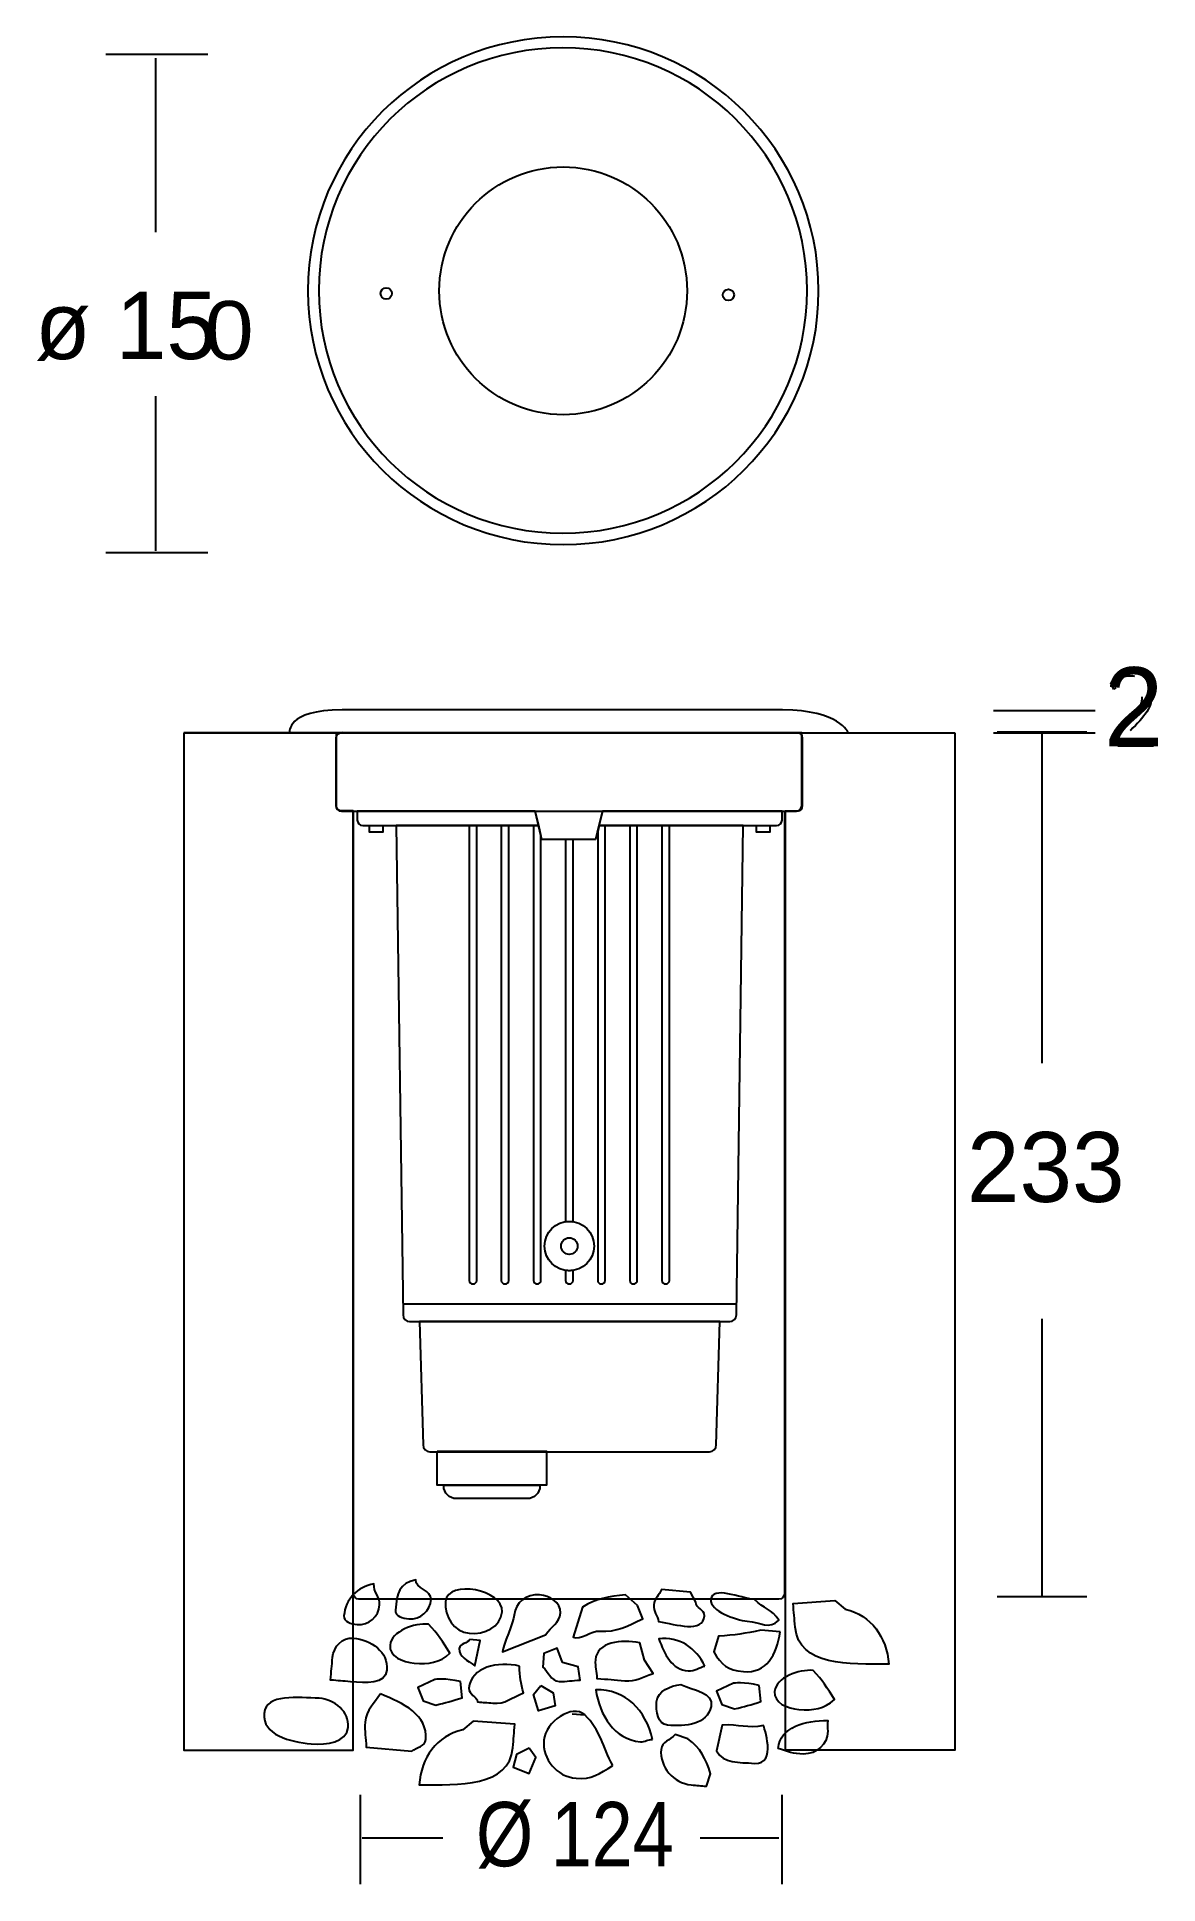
# Model space of a CAD drawing. Extents: x 27 to 134, y 89 to 265.
import ezdxf

# ---------------------------------------------------------------- set-up
doc = ezdxf.new("R2010")
doc.units = 0
doc.linetypes.add('AI9-LType1', pattern=[6.742514, 3.371257, -3.371257])
doc.layers.add('LIVELLO_1', color=160, linetype='Continuous')
doc.styles.add('STD', font='txt')

# ---------------------------------------------------------------- blocks, each defined once
blk = doc.blocks.new('AI9-BLK3')
at = {"layer": 'LIVELLO_1', "color": 7}
for points in [[(-36.59, 47.82), (-36.59, 47.82), (-21.61, 47.82), (-21.61, 47.82), (-21.89, 47.82), (-22.12, 47.6), (-22.12, 47.32), (-22.12, 47.32), (-22.12, 40.89), (-22.12, 40.89), (-22.12, 40.61), (-21.89, 40.38), (-21.61, 40.38), (-21.61, 40.38), (-20.49, 40.38), (-20.49, 40.38), (-20.49, 40.38), (-20.49, -48.88), (-20.49, -48.88), (-20.49, -48.88), (-36.59, -48.88), (-36.59, -48.88), (-36.59, -48.88), (-36.59, 47.82), (-36.59, 47.82)], [(36.68, 47.82), (36.68, 47.82), (21.7, 47.82), (21.7, 47.82), (21.98, 47.82), (22.21, 47.6), (22.21, 47.32), (22.21, 47.32), (22.21, 40.89), (22.21, 40.89), (22.21, 40.61), (21.98, 40.38), (21.7, 40.38), (21.7, 40.38), (20.58, 40.38), (20.58, 40.38), (20.58, 40.38), (20.58, -48.88), (20.58, -48.88), (20.58, -48.88), (36.68, -48.88), (36.68, -48.88), (36.68, -48.88), (36.68, 47.82), (36.68, 47.82)]]:
    blk.add_open_spline(points, degree=3, knots=[0, 0, 0, 0, 1, 1, 1, 2, 2, 2, 3, 3, 3, 4, 4, 4, 5, 5, 5, 6, 6, 6, 7, 7, 7, 8, 8, 8, 8], dxfattribs=at)
blk = doc.blocks.new('AI9-BLK2')
at = {"layer": 'LIVELLO_1', "color": 7}
blk.add_line((-0.42, -2.93), (0.79, -3.03), dxfattribs=at)
for points in [[(-3.38, -0.23), (-2.22, -0.94), (-2.02, -2.18), (-3.6, -2.65), (-4.07, -1.09)], [(-4.48, -6.18), (-5.7, -6.79), (-6.01, -8), (-4.48, -8.61), (-3.87, -7.09)]]:
    blk.add_lwpolyline(points, close=True, dxfattribs=at)
for points, knots in [([(-18.7, 7.42), (-18.8, 6.31), (-19.72, 5.46), (-20.83, 5.56), (-21.4, 5.61), (-22.14, 5.81), (-22.09, 6.38), (-21.95, 8.01), (-20.83, 9.11), (-19.24, 9.42), (-19.31, 8.62), (-18.63, 8.21), (-18.7, 7.42)], [0, 0, 0, 0, 1, 1, 1, 2, 2, 2, 3, 3, 3, 4, 4, 4, 4]), ([(-13.81, 7.95), (-13.9, 6.85), (-14.83, 6), (-15.93, 6.1), (-16.51, 6.15), (-17.25, 6.34), (-17.2, 6.92), (-17.06, 8.55), (-16.86, 9.49), (-15.27, 9.8), (-15.34, 9.01), (-13.74, 8.75), (-13.81, 7.95)], [0, 0, 0, 0, 1, 1, 1, 2, 2, 2, 3, 3, 3, 4, 4, 4, 4]), ([(-7.07, 6.75), (-7.2, 5.3), (-8.73, 4.59), (-10.19, 4.72), (-11.66, 4.85), (-12.56, 6.3), (-12.43, 7.75), (-12.24, 9.87), (-6.88, 8.87), (-7.07, 6.75)], [0, 0, 0, 0, 1, 1, 1, 2, 2, 2, 3, 3, 3, 3]), ([(11.35, 7.68), (11.3, 7.07), (12.21, 6.99), (12.16, 6.39), (12.01, 4.72), (9.48, 5.55), (7.81, 5.85), (7.71, 6.39), (7.28, 6.81), (7.34, 7.42), (7.39, 8.02), (7.88, 8.36), (8.08, 8.88), (8.08, 8.88), (10.82, 8.64), (10.82, 8.64), (10.82, 8.64), (11.35, 7.68), (11.35, 7.68)], [0, 0, 0, 0, 1, 1, 1, 2, 2, 2, 3, 3, 3, 4, 4, 4, 5, 5, 5, 6, 6, 6, 6]), ([(16.91, 7.94), (17.81, 7.02), (18.54, 7.05), (19.24, 5.97), (18.27, 5.03), (17.59, 5.76), (16.22, 5.88), (15.11, 5.98), (12.67, 6.84), (12.77, 7.94), (12.88, 9.26), (15.58, 8.06), (16.91, 7.94)], [0, 0, 0, 0, 1, 1, 1, 2, 2, 2, 3, 3, 3, 4, 4, 4, 4]), ([(-1.52, 6.67), (-1.61, 5.68), (-2.4, 5.37), (-2.93, 4.58), (-2.93, 4.58), (-7.02, 2.97), (-7.02, 2.97), (-6.97, 3.57), (-5.97, 5.84), (-5.92, 6.44), (-5.81, 7.65), (-4.74, 8.47), (-3.52, 8.37), (-2.53, 8.28), (-1.44, 7.65), (-1.52, 6.67)], [0, 0, 0, 0, 1, 1, 1, 2, 2, 2, 3, 3, 3, 4, 4, 4, 5, 5, 5, 5]), ([(5.8, 7.36), (5.8, 7.36), (6.31, 6.1), (6.31, 6.1), (4.87, 5.46), (3.81, 4.79), (2.21, 4.93), (1.45, 4.99), (0.35, 4.05), (-0.32, 4.34), (-0.32, 4.34), (0.57, 7.21), (0.57, 7.21), (1.87, 8.01), (3.11, 8.21), (4.66, 8.38), (4.66, 8.38), (5.8, 7.36), (5.8, 7.36)], [0, 0, 0, 0, 1, 1, 1, 2, 2, 2, 3, 3, 3, 4, 4, 4, 5, 5, 5, 6, 6, 6, 6]), ([(24.54, 7.83), (24.54, 7.83), (20.58, 7.56), (20.58, 7.56), (20.65, 6.65), (20.7, 6.2), (20.78, 5.29), (21.1, 1.58), (25.92, 1.77), (29.68, 1.79), (29.45, 4.37), (28.04, 6.46), (25.54, 7), (25.54, 7), (24.54, 7.83), (24.54, 7.83)], [0, 0, 0, 0, 1, 1, 1, 2, 2, 2, 3, 3, 3, 4, 4, 4, 5, 5, 5, 5]), ([(-14.06, 5.59), (-13.16, 4.67), (-12.73, 3.92), (-12.02, 2.84), (-13, 1.9), (-14.04, 1.77), (-15.41, 1.89), (-16.52, 1.99), (-17.81, 2.5), (-17.71, 3.6), (-17.6, 4.92), (-15.39, 5.71), (-14.06, 5.59)], [0, 0, 0, 0, 1, 1, 1, 2, 2, 2, 3, 3, 3, 4, 4, 4, 4]), ([(-21.23, 4.26), (-22.25, 4.35), (-23.08, 3.45), (-23.17, 2.44), (-23.25, 1.6), (-23.29, 1.11), (-23.36, 0.28), (-22.61, 0.21), (-22.21, 0.18), (-21.46, 0.11), (-20.04, -0.01), (-18.14, -0.18), (-18.01, 1.23), (-17.86, 2.95), (-19.5, 4.11), (-21.23, 4.26)], [0, 0, 0, 0, 1, 1, 1, 2, 2, 2, 3, 3, 3, 4, 4, 4, 5, 5, 5, 5]), ([(-10.14, 4.12), (-10.14, 4.12), (-9.15, 4.03), (-9.15, 4.03), (-9.15, 4.03), (-9.67, 1.64), (-9.67, 1.64), (-10.31, 2.15), (-11.21, 2.46), (-11.13, 3.29), (-11.09, 3.75), (-10.33, 3.75), (-10.14, 4.12)], [0, 0, 0, 0, 1, 1, 1, 2, 2, 2, 3, 3, 3, 4, 4, 4, 4]), ([(6.48, 2.18), (6.48, 2.18), (7.28, 0.89), (7.28, 0.89), (6.26, 0.6), (5.68, 0.11), (4.61, 0.2), (3.55, 0.3), (3.02, 0.34), (1.95, 0.44), (1.94, 1.12), (1.74, 1.52), (1.8, 2.2), (1.95, 3.94), (4.27, 4.12), (6.01, 3.82), (6.01, 3.82), (6.48, 2.18), (6.48, 2.18)], [0, 0, 0, 0, 1, 1, 1, 2, 2, 2, 3, 3, 3, 4, 4, 4, 5, 5, 5, 6, 6, 6, 6]), ([(12.2, 1.61), (11.65, 1.5), (11.23, 1.08), (10.62, 1.14), (9.02, 1.28), (8.38, 2.7), (7.82, 4.2), (9.76, 4.42), (11.35, 3.36), (12.2, 1.61)], [0, 0, 0, 0, 1, 1, 1, 2, 2, 2, 3, 3, 3, 3]), ([(19.35, 4.86), (19.01, 2.68), (18.08, 0.89), (15.87, 1.08), (14.35, 1.21), (13.78, 1.69), (13.05, 2.97), (13.05, 2.97), (13.48, 4.46), (13.48, 4.46), (15.11, 4.54), (15.96, 4.7), (17.52, 5.02), (17.52, 5.02), (19.35, 4.86), (19.35, 4.86)], [0, 0, 0, 0, 1, 1, 1, 2, 2, 2, 3, 3, 3, 4, 4, 4, 5, 5, 5, 5]), ([(-5.42, 1.6), (-5.43, 0.6), (-5.26, -0.02), (-5.03, -0.95), (-6.22, -1.39), (-6.74, -2.03), (-7.95, -1.92), (-8.49, -1.87), (-8.87, -1.84), (-9.4, -1.8), (-9.43, -1.26), (-10.26, -1.11), (-10.21, -0.5), (-10.03, 1.54), (-7.45, 2.08), (-5.42, 1.6)], [0, 0, 0, 0, 1, 1, 1, 2, 2, 2, 3, 3, 3, 4, 4, 4, 5, 5, 5, 5]), ([(-1.33, 1.96), (-1.33, 1.96), (0.16, 1.52), (0.16, 1.52), (0.16, 1.52), (0.36, 0.28), (0.36, 0.28), (-0.41, 0.27), (-0.89, 0.09), (-1.65, 0.15), (-2.48, 0.23), (-2.64, 1.08), (-3.21, 1.51), (-3.21, 1.51), (-3.1, 2.8), (-3.1, 2.8), (-3.1, 2.8), (-1.83, 3.3), (-1.83, 3.3), (-1.83, 3.3), (-1.33, 1.96), (-1.33, 1.96)], [0, 0, 0, 0, 1, 1, 1, 2, 2, 2, 3, 3, 3, 4, 4, 4, 5, 5, 5, 6, 6, 6, 7, 7, 7, 7]), ([(-11.02, 0.13), (-11.02, 0.13), (-10.85, -1.41), (-10.85, -1.41), (-11.8, -1.71), (-12.43, -1.88), (-13.37, -2.11), (-13.37, -2.11), (-14.56, -1.7), (-14.56, -1.7), (-14.56, -1.7), (-15.06, -0.43), (-15.06, -0.43), (-15.06, -0.43), (-13.46, 0.34), (-13.46, 0.34), (-13.46, 0.34), (-12.45, 0.48), (-11.02, 0.13)], [0, 0, 0, 0, 1, 1, 1, 2, 2, 2, 3, 3, 3, 4, 4, 4, 5, 5, 5, 6, 6, 6, 6]), ([(17.35, -0.23), (17.35, -0.23), (17.52, -1.77), (17.52, -1.77), (16.57, -2.07), (15.95, -2.24), (15.01, -2.47), (15.01, -2.47), (13.81, -2.06), (13.81, -2.06), (13.81, -2.06), (13.31, -0.79), (13.31, -0.79), (13.31, -0.79), (14.92, -0.02), (14.92, -0.02), (14.92, -0.02), (15.92, 0.12), (17.35, -0.23)], [0, 0, 0, 0, 1, 1, 1, 2, 2, 2, 3, 3, 3, 4, 4, 4, 5, 5, 5, 6, 6, 6, 6]), ([(22.48, 1.19), (23.39, 0.27), (23.81, -0.48), (24.52, -1.56), (23.54, -2.49), (22.51, -2.62), (21.13, -2.51), (20.02, -2.41), (18.73, -1.9), (18.83, -0.8), (18.94, 0.52), (21.15, 1.31), (22.48, 1.19)], [0, 0, 0, 0, 1, 1, 1, 2, 2, 2, 3, 3, 3, 4, 4, 4, 4]), ([(-24.45, -1.45), (-22.95, -1.58), (-21.57, -2.72), (-21.7, -4.22), (-21.83, -5.67), (-23.73, -5.9), (-25.19, -5.78), (-27.23, -5.6), (-29.85, -4.93), (-29.67, -2.9), (-29.5, -0.96), (-26.41, -1.41), (-24.45, -1.45)], [0, 0, 0, 0, 1, 1, 1, 2, 2, 2, 3, 3, 3, 4, 4, 4, 4]), ([(-18.62, -1.04), (-16.47, -1.91), (-14.11, -3.03), (-14.32, -5.38), (-14.38, -6.06), (-15.15, -6.07), (-15.65, -6.48), (-15.65, -6.48), (-19.98, -6.11), (-19.98, -6.11), (-19.98, -5.19), (-20.16, -4.64), (-20.08, -3.73), (-19.98, -2.52), (-19.24, -1.98), (-18.62, -1.04)], [0, 0, 0, 0, 1, 1, 1, 2, 2, 2, 3, 3, 3, 4, 4, 4, 5, 5, 5, 5]), ([(7.24, -5.38), (6.78, -5.34), (6.53, -5.62), (6.07, -5.58), (3.56, -5.36), (2.22, -3.11), (1.83, -0.64), (4.67, -0.58), (6.57, -2.57), (7.24, -5.38)], [0, 0, 0, 0, 1, 1, 1, 2, 2, 2, 3, 3, 3, 3]), ([(9.91, -0.15), (8.9, -0.29), (7.71, -0.72), (7.62, -1.78), (7.54, -2.69), (7.74, -3.93), (8.65, -4.01), (10.4, -4.16), (12.41, -3.95), (12.79, -2.23), (13.07, -0.88), (11.09, -0.71), (9.91, -0.15)], [0, 0, 0, 0, 1, 1, 1, 2, 2, 2, 3, 3, 3, 4, 4, 4, 4]), ([(3.44, -7.84), (2.22, -8.65), (1.4, -9.19), (-0.04, -9.06), (-1.87, -8.9), (-3.26, -7.26), (-3.1, -5.44), (-2.95, -3.7), (-0.41, -1.94), (0.79, -3.03), (2.28, -4.46), (2.45, -6), (3.44, -7.84)], [0, 0, 0, 0, 1, 1, 1, 2, 2, 2, 3, 3, 3, 4, 4, 4, 4]), ([(-9.82, -3.64), (-9.82, -3.64), (-5.85, -3.9), (-5.85, -3.9), (-5.93, -4.81), (-5.97, -5.27), (-6.05, -6.17), (-6.38, -9.88), (-11.2, -9.69), (-14.95, -9.67), (-14.73, -7.1), (-13.32, -5.01), (-10.81, -4.46), (-10.81, -4.46), (-9.82, -3.64), (-9.82, -3.64)], [0, 0, 0, 0, 1, 1, 1, 2, 2, 2, 3, 3, 3, 4, 4, 4, 5, 5, 5, 5]), ([(10.59, -5.31), (11.81, -6.18), (12.26, -7.21), (12.75, -8.62), (12.75, -8.62), (12.34, -9.81), (12.34, -9.81), (11.8, -9.76), (11.42, -9.73), (10.89, -9.68), (9.22, -9.54), (7.9, -7.97), (8.04, -6.31), (8.11, -5.55), (8.89, -5.46), (9.39, -4.9), (9.39, -4.9), (10.59, -5.31), (10.59, -5.31)], [0, 0, 0, 0, 1, 1, 1, 2, 2, 2, 3, 3, 3, 4, 4, 4, 5, 5, 5, 6, 6, 6, 6]), ([(16.91, -7.64), (15.39, -7.51), (14.02, -7.72), (13.29, -6.44), (13.29, -6.44), (13.84, -4), (13.84, -4), (15.46, -3.91), (16.21, -4.36), (17.77, -4.04), (17.77, -4.04), (19.12, -7.83), (16.91, -7.64)], [0, 0, 0, 0, 1, 1, 1, 2, 2, 2, 3, 3, 3, 4, 4, 4, 4]), ([(19.16, -6.23), (20.05, -6.49), (20.62, -6.76), (21.56, -6.76), (22.8, -6.76), (23.87, -5.83), (23.87, -4.59), (23.87, -4.19), (23.83, -3.97), (23.87, -3.57), (21.78, -3.57), (19.33, -4.15), (19.16, -6.23)], [0, 0, 0, 0, 1, 1, 1, 2, 2, 2, 3, 3, 3, 4, 4, 4, 4])]:
    blk.add_open_spline(points, degree=3, knots=knots, dxfattribs=at)
blk = doc.blocks.new('AI9-BLK1')
at = {"layer": 'LIVELLO_1', "color": 7}
for p, q in [((-36.98, 86.41), (-46.68, 86.41)), ((-41.96, 86.06), (-41.96, 69.51)), ((-41.96, 53.93), (-41.96, 39.23)), ((-36.97, 39.04), (-46.67, 39.04)), ((37.66, 24.07), (47.31, 24.07)), ((-39.27, 21.95), (33.99, 21.95)), ((37.66, 21.95), (47.31, 21.95)), ((38, 22.02), (46.54, 22.02)), ((42.27, 22.02), (42.27, -9.47)), ((-18.43, -32.33), (13.19, -32.33)), ((42.27, -33.75), (42.27, -60.15)), ((38, -60.15), (46.54, -60.15)), ((-22.48, -87.47), (-22.48, -78.98)), ((17.58, -87.47), (17.58, -78.98)), ((-14.65, -83.1), (-22.32, -83.1)), ((17.28, -83.1), (9.78, -83.1))]:
    blk.add_line(p, q, dxfattribs=at)
for points in [[(-5.88, 14.49), (0.5, 14.49), (-0.14, 11.79), (-5.24, 11.79)], [(-21.63, 13.13), (-20.36, 13.13), (-20.36, 12.49), (-21.63, 12.49)], [(15.15, 13.13), (16.42, 13.13), (16.42, 12.49), (15.15, 12.49)], [(-15.18, -46.33), (-4.82, -46.33), (-4.82, -49.56), (-15.18, -49.56)]]:
    blk.add_lwpolyline(points, close=True, dxfattribs=at)
for centre, radius in [((-3.22, 63.94), 11.77), ((-20.03, 63.69), 0.539), ((12.47, 63.55), 0.538), ((-2.64, -26.84), 2.35), ((-2.64, -26.84), 0.785)]:
    blk.add_circle(centre, radius, dxfattribs=at)
for points, knots in [([(-3.22, 88.07), (10.18, 88.07), (21.05, 77.27), (21.05, 63.94), (21.05, 50.62), (10.18, 39.82), (-3.22, 39.82), (-16.62, 39.82), (-27.48, 50.62), (-27.48, 63.94), (-27.48, 77.27), (-16.62, 88.07), (-3.22, 88.07)], [0, 0, 0, 0, 1, 1, 1, 2, 2, 2, 3, 3, 3, 4, 4, 4, 4]), ([(-3.25, 87.03), (9.56, 87.03), (19.95, 76.7), (19.95, 63.97), (19.95, 51.23), (9.56, 40.91), (-3.25, 40.91), (-16.06, 40.91), (-26.44, 51.23), (-26.44, 63.97), (-26.44, 76.7), (-16.06, 87.03), (-3.25, 87.03)], [0, 0, 0, 0, 1, 1, 1, 2, 2, 2, 3, 3, 3, 4, 4, 4, 4]), ([(-24.23, 22.01), (-24.23, 22.01), (-24.23, 21.95), (-24.23, 21.95), (-24.23, 21.95), (-29.21, 21.95), (-29.21, 21.95), (-29.21, 21.95), (-29.59, 24.11), (-24.23, 24.11), (-24.23, 24.11), (17.63, 24.11), (17.63, 24.11), (22.99, 24.11), (23.86, 21.95), (23.86, 21.95), (23.86, 21.95), (-24.23, 22.01), (-24.23, 22.01)], [0, 0, 0, 0, 1, 1, 1, 2, 2, 2, 3, 3, 3, 4, 4, 4, 5, 5, 5, 6, 6, 6, 6]), ([(19.44, 21.95), (19.44, 21.95), (19.44, 14.99), (19.44, 14.99), (19.44, 14.71), (19.21, 14.49), (18.93, 14.49), (18.93, 14.49), (-24.29, 14.49), (-24.29, 14.49), (-24.58, 14.49), (-24.8, 14.71), (-24.8, 14.99), (-24.8, 14.99), (-24.8, 21.95), (-24.8, 21.95), (-24.8, 21.95), (19.44, 21.95), (19.44, 21.95)], [0, 0, 0, 0, 1, 1, 1, 2, 2, 2, 3, 3, 3, 4, 4, 4, 5, 5, 5, 6, 6, 6, 6]), ([(17.79, 14.49), (17.79, 14.49), (17.79, -59.89), (17.79, -59.89), (17.79, -60.17), (17.56, -60.39), (17.28, -60.39), (17.28, -60.39), (-22.64, -60.39), (-22.64, -60.39), (-22.92, -60.39), (-23.15, -60.17), (-23.15, -59.89), (-23.15, -59.89), (-23.15, 14.49), (-23.15, 14.49)], [0, 0, 0, 0, 1, 1, 1, 2, 2, 2, 3, 3, 3, 4, 4, 4, 5, 5, 5, 5]), ([(-22.27, 13.13), (-22.55, 13.13), (-22.78, 13.35), (-22.78, 13.63), (-22.78, 13.63), (-22.78, 14.49), (-22.78, 14.49), (-22.78, 14.49), (-5.88, 14.49), (-5.88, 14.49), (-5.88, 14.49), (-5.55, 13.13), (-5.55, 13.13), (-5.55, 13.13), (-22.27, 13.13), (-22.27, 13.13)], [0, 0, 0, 0, 1, 1, 1, 2, 2, 2, 3, 3, 3, 4, 4, 4, 5, 5, 5, 5]), ([(0.5, 14.49), (0.5, 14.49), (17.57, 14.49), (17.57, 14.49), (17.57, 14.49), (17.57, 13.63), (17.57, 13.63), (17.57, 13.35), (17.34, 13.13), (17.06, 13.13), (17.06, 13.13), (0.18, 13.13), (0.18, 13.13), (0.18, 13.13), (0.5, 14.49), (0.5, 14.49)], [0, 0, 0, 0, 1, 1, 1, 2, 2, 2, 3, 3, 3, 4, 4, 4, 5, 5, 5, 5]), ([(6.87, 13.13), (6.87, 13.13), (13.87, 13.13), (13.87, 13.13), (13.87, 13.13), (13.23, -33.38), (13.23, -33.38), (13.23, -33.73), (12.95, -34.01), (12.6, -34.01), (12.6, -34.01), (-17.81, -34.01), (-17.81, -34.01), (-18.16, -34.01), (-18.44, -33.73), (-18.44, -33.38), (-18.44, -33.38), (-19.08, 13.13), (-19.08, 13.13), (-19.08, 13.13), (-12.15, 13.13), (-12.15, 13.13), (-12.15, 13.13), (-5.55, 13.13), (-5.55, 13.13), (-5.55, 13.13), (-5.24, 11.79), (-5.24, 11.79), (-5.24, 11.79), (-0.14, 11.79), (-0.14, 11.79), (-0.14, 11.79), (0.18, 13.13), (0.18, 13.13), (0.18, 13.13), (6.87, 13.13), (6.87, 13.13)], [0, 0, 0, 0, 1, 1, 1, 2, 2, 2, 3, 3, 3, 4, 4, 4, 5, 5, 5, 6, 6, 6, 7, 7, 7, 8, 8, 8, 9, 9, 9, 10, 10, 10, 11, 11, 11, 12, 12, 12, 12]), ([(-11.44, 13.13), (-11.44, 13.13), (-11.44, -30.1), (-11.44, -30.1), (-11.44, -30.29), (-11.59, -30.44), (-11.8, -30.44), (-11.99, -30.44), (-12.15, -30.29), (-12.15, -30.1), (-12.15, -30.1), (-12.15, 13.13), (-12.15, 13.13), (-12.15, 13.13), (-11.44, 13.13), (-11.44, 13.13)], [0, 0, 0, 0, 1, 1, 1, 2, 2, 2, 3, 3, 3, 4, 4, 4, 5, 5, 5, 5]), ([(-8.39, 13.13), (-8.39, 13.13), (-8.39, -30.1), (-8.39, -30.1), (-8.39, -30.29), (-8.54, -30.44), (-8.75, -30.44), (-8.94, -30.44), (-9.1, -30.29), (-9.1, -30.1), (-9.1, -30.1), (-9.1, 13.13), (-9.1, 13.13), (-9.1, 13.13), (-8.39, 13.13), (-8.39, 13.13)], [0, 0, 0, 0, 1, 1, 1, 2, 2, 2, 3, 3, 3, 4, 4, 4, 5, 5, 5, 5]), ([(-5.33, 12.17), (-5.33, 12.17), (-5.33, -30.1), (-5.33, -30.1), (-5.33, -30.29), (-5.49, -30.44), (-5.7, -30.44), (-5.89, -30.44), (-6.05, -30.29), (-6.05, -30.1), (-6.05, -30.1), (-6.05, 13.13), (-6.05, 13.13), (-6.05, 13.13), (-5.58, 13.13), (-5.58, 13.13), (-5.58, 13.13), (-5.33, 12.17), (-5.33, 12.17)], [0, 0, 0, 0, 1, 1, 1, 2, 2, 2, 3, 3, 3, 4, 4, 4, 5, 5, 5, 6, 6, 6, 6]), ([(0.77, 13.13), (0.77, 13.13), (0.77, -30.1), (0.77, -30.1), (0.77, -30.29), (0.61, -30.44), (0.4, -30.44), (0.21, -30.44), (0.06, -30.29), (0.06, -30.1), (0.06, -30.1), (0.06, 12.57), (0.06, 12.57), (0.06, 12.57), (0.2, 13.13), (0.2, 13.13), (0.2, 13.13), (0.77, 13.13), (0.77, 13.13)], [0, 0, 0, 0, 1, 1, 1, 2, 2, 2, 3, 3, 3, 4, 4, 4, 5, 5, 5, 6, 6, 6, 6]), ([(3.82, 13.13), (3.82, 13.13), (3.82, -30.1), (3.82, -30.1), (3.82, -30.29), (3.67, -30.44), (3.45, -30.44), (3.26, -30.44), (3.11, -30.29), (3.11, -30.1), (3.11, -30.1), (3.11, 13.13), (3.11, 13.13), (3.11, 13.13), (3.82, 13.13), (3.82, 13.13)], [0, 0, 0, 0, 1, 1, 1, 2, 2, 2, 3, 3, 3, 4, 4, 4, 5, 5, 5, 5]), ([(6.87, 13.13), (6.87, 13.13), (6.87, -30.1), (6.87, -30.1), (6.87, -30.29), (6.72, -30.44), (6.5, -30.44), (6.31, -30.44), (6.16, -30.29), (6.16, -30.1), (6.16, -30.1), (6.16, 13.13), (6.16, 13.13), (6.16, 13.13), (6.87, 13.13), (6.87, 13.13)], [0, 0, 0, 0, 1, 1, 1, 2, 2, 2, 3, 3, 3, 4, 4, 4, 5, 5, 5, 5]), ([(-2.28, 11.79), (-2.28, 11.79), (-2.28, -24.53), (-2.28, -24.53), (-2.4, -24.51), (-2.52, -24.5), (-2.64, -24.5), (-2.76, -24.5), (-2.88, -24.51), (-2.99, -24.53), (-2.99, -24.53), (-2.99, 11.79), (-2.99, 11.79), (-2.99, 11.79), (-2.28, 11.79), (-2.28, 11.79)], [0, 0, 0, 0, 1, 1, 1, 2, 2, 2, 3, 3, 3, 4, 4, 4, 5, 5, 5, 5]), ([(-2.28, -29.15), (-2.28, -29.15), (-2.28, -30.1), (-2.28, -30.1), (-2.28, -30.29), (-2.44, -30.44), (-2.65, -30.44), (-2.84, -30.44), (-2.99, -30.29), (-2.99, -30.1), (-2.99, -30.1), (-2.99, -29.15), (-2.99, -29.15), (-2.88, -29.17), (-2.76, -29.18), (-2.64, -29.18), (-2.52, -29.18), (-2.4, -29.17), (-2.28, -29.15)], [0, 0, 0, 0, 1, 1, 1, 2, 2, 2, 3, 3, 3, 4, 4, 4, 5, 5, 5, 6, 6, 6, 6]), ([(11.67, -34.01), (11.67, -34.01), (11.32, -45.74), (11.32, -45.74), (11.32, -46.09), (11.04, -46.38), (10.68, -46.38), (10.68, -46.38), (-15.89, -46.38), (-15.89, -46.38), (-16.25, -46.38), (-16.53, -46.09), (-16.53, -45.74), (-16.53, -45.74), (-16.88, -34.01), (-16.88, -34.01), (-16.88, -34.01), (11.67, -34.01), (11.67, -34.01)], [0, 0, 0, 0, 1, 1, 1, 2, 2, 2, 3, 3, 3, 4, 4, 4, 5, 5, 5, 6, 6, 6, 6]), ([(-14.57, -49.56), (-14.57, -49.56), (-14.57, -49.65), (-14.57, -49.65), (-14.57, -50.31), (-14.03, -50.84), (-13.37, -50.84), (-13.37, -50.84), (-6.63, -50.84), (-6.63, -50.84), (-5.97, -50.84), (-5.43, -50.31), (-5.43, -49.65), (-5.43, -49.65), (-5.43, -49.56), (-5.43, -49.56), (-5.43, -49.56), (-14.57, -49.56), (-14.57, -49.56)], [0, 0, 0, 0, 1, 1, 1, 2, 2, 2, 3, 3, 3, 4, 4, 4, 5, 5, 5, 6, 6, 6, 6])]:
    blk.add_open_spline(points, degree=3, knots=knots, dxfattribs=at)
at = {"layer": 'LIVELLO_1', "color": 7, "linetype": 'AI9-LType1'}
blk.add_open_spline([(52.86, 20.66), (52.86, 20.66), (52.86, 21.4), (52.86, 21.4), (52.86, 21.4), (49.89, 21.4), (49.89, 21.4), (49.89, 21.4), (49.89, 21.42), (49.89, 21.42), (49.89, 21.42), (50.41, 21.91), (50.41, 21.91), (51.81, 23.24), (52.7, 24.23), (52.7, 25.45), (52.7, 26.39), (52.1, 27.36), (50.68, 27.36), (49.91, 27.36), (49.25, 27.07), (48.8, 26.69), (48.8, 26.69), (49.09, 26.06), (49.09, 26.06), (49.39, 26.32), (49.89, 26.62), (50.5, 26.62), (51.48, 26.62), (51.8, 26), (51.8, 25.33), (51.8, 24.34), (51.03, 23.49), (49.33, 21.88), (49.33, 21.88), (48.63, 21.2), (48.63, 21.2), (48.63, 21.2), (48.63, 20.66), (48.63, 20.66), (48.63, 20.66), (52.86, 20.66), (52.86, 20.66)], degree=3, knots=[0, 0, 0, 0, 1, 1, 1, 2, 2, 2, 3, 3, 3, 4, 4, 4, 5, 5, 5, 6, 6, 6, 7, 7, 7, 8, 8, 8, 9, 9, 9, 10, 10, 10, 11, 11, 11, 12, 12, 12, 13, 13, 13, 14, 14, 14, 14], dxfattribs=at)
at = {"layer": 'LIVELLO_1', "color": 7}
for name, p in [('AI9-BLK3', (-2.68, -25.87)), ('AI9-BLK2', (-1.96, -68.36))]:
    blk.add_blockref(name, p, dxfattribs=at)
at = {"layer": 'LIVELLO_1', "color": 7, "attachment_point": 1, "style": 'STD'}
for s, insert, char_height in [('\\fMyriad Roman|b0|i0;\\H6.3964;\\W1.01;\\C7;ø 15', (-53.4, 63.85), 6.3964), ('\\fMyriad Roman|b0|i0;\\H5.5600;\\W1.13;\\C7;0', (-37.3, 62.97), 5.56), ('\\fMyriad Roman|b0|i0;\\H7.5063;\\W1.01;\\C7;2', (48.17, 28.16), 7.5063), ('\\fMyriad Roman|b0|i0;\\H6.6457;\\W1.01;\\C7;233', (35.14, -16), 6.6457), ('\\fArial Narrow|b0|i0;\\H6.1129;\\C7;Ø', (-11.51, -79.67), 6.1129), ('\\fArial Narrow|b0|i0;\\H6.1129;\\C7;124', (-4.4, -79.67), 6.1129)]:
    blk.add_mtext(s, dxfattribs=dict(at, insert=insert, char_height=char_height))

msp = doc.modelspace()

# ---------------------------------------------------------------- block references
at = {"layer": 'LIVELLO_1', "color": 7}
msp.add_blockref('AI9-BLK1', (80.651666, 176.576905), dxfattribs=at)

doc.saveas('drawing.dxf')
